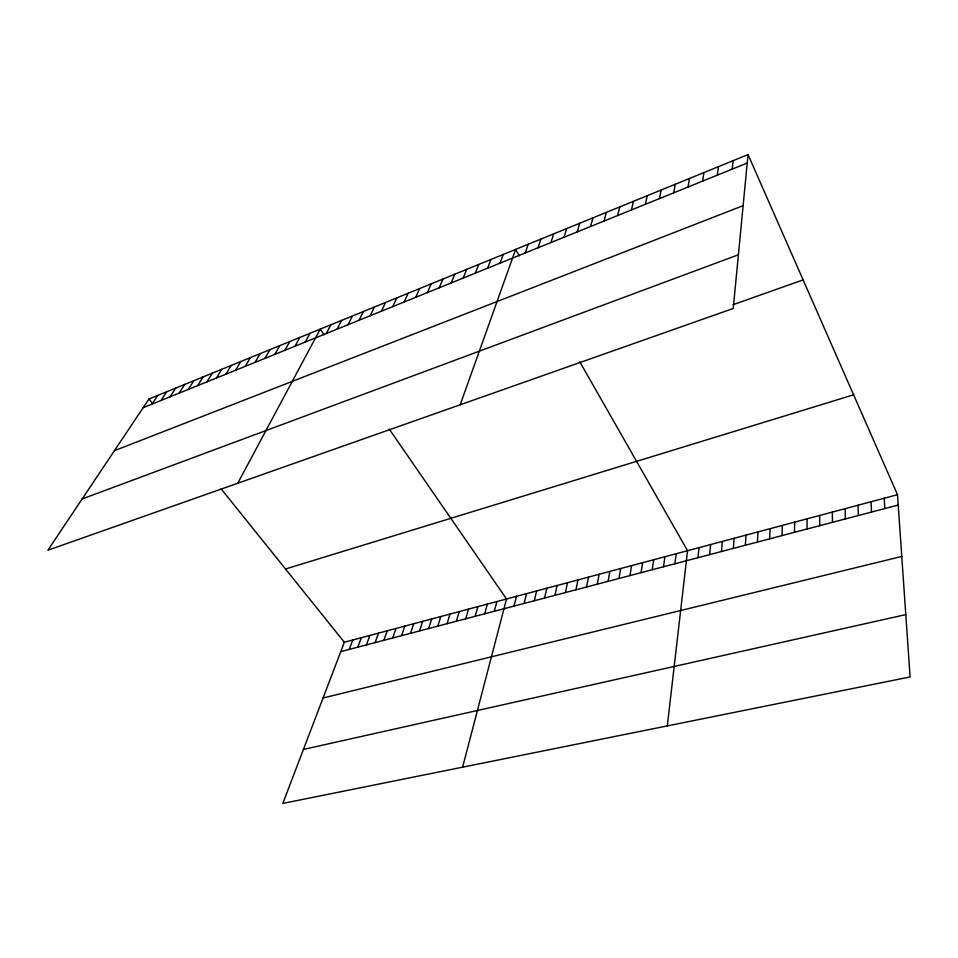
<?xml version="1.0" encoding="UTF-8"?>
<svg xmlns="http://www.w3.org/2000/svg" width="958" height="958" viewBox="0 0 958 958"><rect width="100%" height="100%" fill="white"/><g stroke="black" fill="none" stroke-linecap="round" stroke-linejoin="round"><path stroke-width="1.44" d="M819.665 525.691L819.677 515.464M806.983 529.032L807.115 518.805M794.433 532.325L794.673 522.134M781.991 535.606L782.339 525.415M769.657 538.851L770.124 528.672M757.443 542.06L758.006 531.906M745.336 545.246L746.007 535.115M733.337 548.395L734.103 538.288M721.446 551.533L722.308 541.426M748.042 154.573L733.241 308.464L47.9 550.215L148.945 399.019L748.042 154.573L897.502 494.699L910.1 676.947L282.814 803.427L344.353 642.243L897.502 494.699M709.65 554.634L710.62 544.551M697.975 557.7L699.041 547.641M732.187 169.147L733.169 160.645M667.307 725.901L687.557 550.706L579.829 361.885M674.911 563.771L676.168 553.736M717.314 175.17L718.452 166.656M663.535 566.765L664.876 556.754M652.242 569.723L653.679 559.735M702.609 181.122L703.89 172.596M641.058 572.668L642.59 562.693M629.981 575.59L631.585 565.627M688.06 187.014L689.497 178.463M618.988 578.476L620.676 568.537M608.079 581.35L609.863 571.423M673.678 192.845L675.258 184.283M597.277 584.188L599.133 574.285M586.559 587.003L588.499 577.123M659.439 198.605L661.164 190.031M575.938 589.805L577.949 579.937M565.4 592.571L567.495 582.727M645.369 204.305L647.237 195.707M554.945 595.325L557.125 585.494M544.587 598.043L546.838 588.236M631.442 209.946L633.442 201.336M534.301 600.75L536.636 590.954M524.11 603.432L526.517 593.649M617.67 215.526L619.802 206.904M514.003 606.091L516.482 596.331M462.618 767.166L506.519 598.99L389.283 429.148M604.043 221.047L606.306 212.413M494.304 611.276L496.915 601.552M484.7 613.791L487.371 604.091M590.559 226.507L592.942 217.861M475.168 616.305L477.91 606.618M465.72 618.784L468.522 609.12M577.207 231.908L579.734 223.25M456.343 621.251L459.217 611.599M564.011 237.261L566.645 228.591M447.039 623.706L449.973 614.066M437.806 626.125L440.8 616.521M428.645 628.544L431.699 618.94M550.946 242.542L553.7 233.872M419.556 630.927L422.658 621.359M538.013 247.787L540.887 239.105M410.527 633.31L413.7 623.742M401.582 635.657L404.803 626.113M525.224 252.96L528.205 244.278M392.696 637.992L395.965 628.472M383.871 640.315L387.212 630.807M375.117 642.614L378.506 633.13M460.199 404.779L515.655 249.403L519.32 255.822M366.435 644.902L369.872 635.429M357.813 647.165L361.31 637.717M500.016 263.175L503.237 254.469M349.251 649.416L352.795 639.992M487.61 268.192L490.927 259.486M475.324 273.174L478.749 264.456M463.169 278.095L466.702 269.378M451.134 282.969L454.763 274.239M439.219 287.795L442.943 279.065M427.412 292.573L431.244 283.843M415.736 297.303L419.652 288.574M404.168 301.986L408.18 293.256M392.708 306.632L396.816 297.89M381.368 311.218L385.559 302.477M370.135 315.769L374.41 307.027M359.011 320.283L363.369 311.53M347.994 324.738L352.436 315.996M337.072 329.157L341.599 320.415M326.271 333.54L330.869 324.798M237.74 483.251L320.235 329.133L324.163 334.821M305.231 342.054L309.985 333.312M295.004 346.197L299.83 337.456M284.873 350.305L289.771 341.563M274.826 354.376L279.796 345.634M264.875 358.412L269.905 349.67M255.008 362.399L260.109 353.67M245.224 366.363L250.397 357.633M235.536 370.291L240.769 361.561M225.932 374.171L231.225 365.453M216.412 378.027L221.765 369.309M206.976 381.859L212.389 373.141M197.611 385.643L203.084 376.937M188.343 389.403L193.875 380.697M179.146 393.127L184.726 384.421M170.033 396.816L175.673 388.122M160.992 400.48L166.692 391.786M152.035 404.108L157.783 395.426M143.149 407.701L747.228 163.052M114.421 450.691L743.133 205.647M82.16 498.962L738.402 254.768M732.978 304.728L803.103 279.892M285.52 569.004L853.602 394.804M340.761 651.656L898.209 505.034M323.074 697.999L901.765 556.442M303.423 749.443L905.789 614.617M148.945 399.019L152.621 403.593M221.13 488.867L344.353 642.243M884.222 498.244L884.809 508.554M871.073 501.752L871.54 512.051M858.045 505.225L858.38 515.512M845.136 508.674L845.351 518.937M832.346 512.075L832.442 522.338"/></g></svg>
